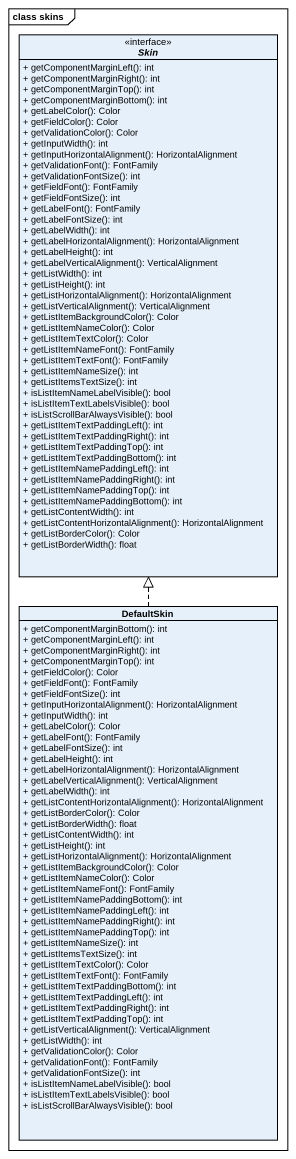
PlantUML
@startuml
mainframe class skins
hide circle
hide empty members
skinparam classAttributeIconSize 0
interface Skin {
  + getComponentMarginLeft(): int
  + getComponentMarginRight(): int
  + getComponentMarginTop(): int
  + getComponentMarginBottom(): int
  + getLabelColor(): Color
  + getFieldColor(): Color
  + getValidationColor(): Color
  + getInputWidth(): int
  + getInputHorizontalAlignment(): HorizontalAlignment
  + getValidationFont(): FontFamily
  + getValidationFontSize(): int
  + getFieldFont(): FontFamily
  + getFieldFontSize(): int
  + getLabelFont(): FontFamily
  + getLabelFontSize(): int
  + getLabelWidth(): int
  + getLabelHorizontalAlignment(): HorizontalAlignment
  + getLabelHeight(): int
  + getLabelVerticalAlignment(): VerticalAlignment
  + getListWidth(): int
  + getListHeight(): int
  + getListHorizontalAlignment(): HorizontalAlignment
  + getListVerticalAlignment(): VerticalAlignment
  + getListItemBackgroundColor(): Color
  + getListItemNameColor(): Color
  + getListItemTextColor(): Color
  + getListItemNameFont(): FontFamily
  + getListItemTextFont(): FontFamily
  + getListItemNameSize(): int
  + getListItemsTextSize(): int
  + isListItemNameLabelVisible(): bool
  + isListItemTextLabelsVisible(): bool
  + isListScrollBarAlwaysVisible(): bool
  + getListItemTextPaddingLeft(): int
  + getListItemTextPaddingRight(): int
  + getListItemTextPaddingTop(): int
  + getListItemTextPaddingBottom(): int
  + getListItemNamePaddingLeft(): int
  + getListItemNamePaddingRight(): int
  + getListItemNamePaddingTop(): int
  + getListItemNamePaddingBottom(): int
  + getListContentWidth(): int
  + getListContentHorizontalAlignment(): HorizontalAlignment
  + getListBorderColor(): Color
  + getListBorderWidth(): float
}
class DefaultSkin {
  + getComponentMarginBottom(): int
  + getComponentMarginLeft(): int
  + getComponentMarginRight(): int
  + getComponentMarginTop(): int
  + getFieldColor(): Color
  + getFieldFont(): FontFamily
  + getFieldFontSize(): int
  + getInputHorizontalAlignment(): HorizontalAlignment
  + getInputWidth(): int
  + getLabelColor(): Color
  + getLabelFont(): FontFamily
  + getLabelFontSize(): int
  + getLabelHeight(): int
  + getLabelHorizontalAlignment(): HorizontalAlignment
  + getLabelVerticalAlignment(): VerticalAlignment
  + getLabelWidth(): int
  + getListContentHorizontalAlignment(): HorizontalAlignment
  + getListBorderColor(): Color
  + getListBorderWidth(): float
  + getListContentWidth(): int
  + getListHeight(): int
  + getListHorizontalAlignment(): HorizontalAlignment
  + getListItemBackgroundColor(): Color
  + getListItemNameColor(): Color
  + getListItemNameFont(): FontFamily
  + getListItemNamePaddingBottom(): int
  + getListItemNamePaddingLeft(): int
  + getListItemNamePaddingRight(): int
  + getListItemNamePaddingTop(): int
  + getListItemNameSize(): int
  + getListItemsTextSize(): int
  + getListItemTextColor(): Color
  + getListItemTextFont(): FontFamily
  + getListItemTextPaddingBottom(): int
  + getListItemTextPaddingLeft(): int
  + getListItemTextPaddingRight(): int
  + getListItemTextPaddingTop(): int
  + getListVerticalAlignment(): VerticalAlignment
  + getListWidth(): int
  + getValidationColor(): Color
  + getValidationFont(): FontFamily
  + getValidationFontSize(): int
  + isListItemNameLabelVisible(): bool
  + isListItemTextLabelsVisible(): bool
  + isListScrollBarAlwaysVisible(): bool
}
DefaultSkin .up.|> Skin
@enduml
